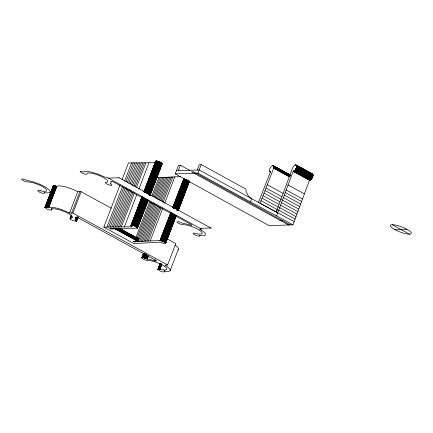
<?xml version="1.0" encoding="UTF-8"?>
<svg xmlns="http://www.w3.org/2000/svg" width="433" height="433" viewBox="0 0 433 433"><rect width="100%" height="100%" fill="white"/><g stroke="black" fill="none" stroke-linecap="round" stroke-linejoin="round"><path stroke-width="0.65" d="M167.603 264.974L164.892 265.31A14.744 3.518 21 0 1 164.177 271.123C164.832 274.338 152.622 267.464 160.881 269.418A11.204 2.674 21 0 0 164.616 266.392A11.204 2.674 21 0 0 148.118 260.504C141.721 260.201 138.533 255.037 147.501 259.161A14.744 3.518 21 0 1 154.689 260.888A2.246 0.536 21 0 0 156.232 260.585L77.913 217.675A2.246 0.536 21 0 0 75.477 217.49A14.744 3.518 21 0 1 75.023 219.455C81.182 223.417 67.207 219.542 70.942 218.221A11.204 2.674 21 0 0 65.323 211.991A11.204 2.674 21 0 0 51.549 209.518C49.405 211.889 40.085 204.993 48.593 207.797A14.744 3.518 21 0 1 69.307 212.944L72.89 213.085L167.603 264.974L175.814 243.59L166.938 238.724M120.006 184.978L103.828 227.125L132.352 226.762C127.903 223.731 138.387 226.042 137.239 228.169L109.711 228.516L110.615 229.014L115.037 228.878L137.732 241.311L138.046 239.059L137.164 238.161M161.872 164.004C162.288 162.337 156.605 160.178 155.642 161.579M268.747 208.051L259.995 203.256L273.694 168.221C274.798 161.688 266.273 170.12 270.392 171.998L258.306 202.806M311.738 173.839C314.65 174.732 311.82 179.89 309.481 180.242L292.973 224.851L276.638 215.899L293.141 171.289C298.229 170.277 297.043 160.178 292.692 167.631L276.189 212.121M115.037 228.878L115.205 228.375L137.9 240.808M44.918 207.531L53.243 185.762L56.804 186.412A14.744 3.518 21 0 1 77.518 191.554L81.101 191.7L111.292 208.235M44.951 207.586L53.302 185.741M44.989 207.651L53.443 185.703M45.043 207.71L53.524 185.692M45.405 207.071L53.616 185.687M45.503 207.071L53.714 185.681M45.611 207.071L53.816 185.681M45.719 207.071L53.93 185.687M45.838 207.082L54.049 185.692M45.968 207.093L54.174 185.708M46.098 207.109L54.309 185.725M46.234 207.131L54.444 185.746M46.38 207.158L54.59 185.768M46.526 207.185L54.737 185.795M46.677 207.218L54.888 185.827M46.834 207.25L55.045 185.865M46.997 207.293L55.208 185.903M47.159 207.337L55.37 185.946M47.327 207.38L55.538 185.995M47.495 207.429L55.705 186.044M47.668 207.483L55.873 186.093M47.836 207.537L56.046 186.152M48.009 207.596L56.22 186.206M48.182 207.656L56.393 186.271M48.361 207.721L56.566 186.331M48.534 207.786L56.739 186.401L48.583 207.808M51.229 210.016L51.711 208.76M51.294 209.994L51.884 208.684M51.44 209.913L51.955 208.619M69.545 213.074L77.756 191.684M71.629 213.123L79.84 191.738M70.049 218.513L71.283 215.282M70.07 218.66L71.396 215.185M70.135 218.773L71.515 215.136M70.178 218.838L71.586 215.12M70.227 218.903L71.667 215.109M70.547 218.243L71.51 215.726M70.639 218.237L71.607 215.721M72.89 213.085L81.101 191.7M75.261 219.672L76.224 217.155M75.402 219.748L76.365 217.236M75.537 219.829L76.5 217.312M75.661 219.904L76.63 217.388M75.786 219.986L76.993 216.836M75.899 220.061L77.106 216.917M76.008 220.137L77.215 216.993M76.111 220.213L77.318 217.063M76.203 220.283L77.41 217.139M76.289 220.354L77.496 217.209M76.37 220.424L77.577 217.279M76.435 220.494L77.642 217.35M76.5 220.559L77.707 217.415L76.549 220.624M76.424 221.176L77.87 217.404M76.484 221.155L78.037 217.328M76.625 221.068L78.075 217.296M121.938 179.944L128.46 162.96L154.976 162.656M106.989 227.027L122.68 186.136M124.612 181.102L131.616 162.862M108.623 227.06L123.838 187.429M126.008 181.768L133.256 162.895M110.247 227.087L125.218 188.084M127.394 182.423L134.88 162.922M111.86 227.103L126.593 188.734M128.763 183.072L136.492 162.938M113.462 227.114L127.952 189.373M130.127 183.711L138.095 162.954M115.054 227.125L129.299 190.006M131.231 184.978L139.686 162.96M116.629 227.119L130.636 190.634M132.568 185.6L141.261 162.954M118.193 227.114L131.719 191.884M133.889 186.222L142.825 162.949M119.746 227.098L133.028 192.501M135.199 186.839L144.378 162.932M121.289 227.076L134.327 193.107M136.498 187.446L145.916 162.911M124.331 227.011L136.644 194.926M138.82 189.264L148.957 162.846M130.928 225.528L141.851 197.053M143.967 191.559L155.615 161.195M130.955 225.631L141.992 196.966M143.994 191.662L155.756 161.108M131.015 225.745L142.051 196.945M143.983 191.911L155.815 161.087M131.058 225.809L142.127 196.928M144.059 191.895L155.967 161.06M131.112 225.869L142.051 197.535M144.151 191.9L156.059 161.049M131.172 225.939L142.148 197.529M144.319 191.868L156.151 161.044M131.242 226.004L142.251 197.529M144.422 191.868L156.253 161.044M131.735 225.209L142.36 197.529M144.535 191.868L156.367 161.044M131.854 225.214L142.479 197.54M144.649 191.879L156.481 161.054M131.978 225.23L142.603 197.551M144.774 191.889L156.605 161.065M132.108 225.241L142.733 197.562M144.903 191.9L156.735 161.081M132.244 225.263L142.868 197.583M144.801 192.55L156.87 161.098M132.384 225.284L143.009 197.605M144.941 192.577L157.011 161.119M132.53 225.312L143.155 197.632M145.087 192.604L157.163 161.146M132.682 225.344L143.063 198.292M145.239 192.631L157.309 161.179M132.839 225.376L143.22 198.33M145.391 192.669L157.466 161.211M132.996 225.414L143.377 198.368M145.553 192.707L157.628 161.255M133.158 225.458L143.54 198.406M145.715 192.745L157.791 161.292M133.326 225.501L143.951 197.827M145.883 192.793L157.953 161.341M133.494 225.55L143.875 198.503M146.051 192.842L158.121 161.39M133.662 225.604L144.048 198.552M146.219 192.891L158.294 161.439M133.835 225.658L144.216 198.606M146.392 192.945L158.467 161.493M134.008 225.717L144.389 198.666M146.565 193.004L158.64 161.552M134.181 225.777L144.568 198.725M146.738 193.064L158.814 161.612M134.354 225.837L144.741 198.79M146.911 193.129L158.987 161.677M134.528 225.902L144.914 198.855M147.085 193.194L159.16 161.742M134.701 225.972L145.087 198.92M147.258 193.259L159.333 161.807M134.874 226.042L145.255 198.991M147.431 193.329L159.506 161.877M135.042 226.113L145.428 199.061M147.361 194.027L159.674 161.947M135.21 226.183L145.596 199.137M147.767 193.475L159.842 162.018M135.377 226.259L145.759 199.207M147.934 193.546L160.01 162.094M135.54 226.335L145.921 199.283M148.097 193.621L160.167 162.169M135.697 226.41L146.083 199.359M148.254 193.697L160.329 162.245M135.854 226.486L146.235 199.44M148.411 193.778L160.481 162.321M136 226.567L146.386 199.516M148.319 194.482L160.632 162.402M136.146 226.643L146.533 199.591M148.703 193.93L160.778 162.478M136.287 226.719L146.673 199.673M148.844 194.011L160.919 162.559M136.422 226.8L146.803 199.748M148.736 194.715L161.054 162.635M136.552 226.876L146.933 199.829M148.865 194.796L161.179 162.711M136.671 226.957L147.058 199.905M148.99 194.872L161.303 162.792M136.79 227.033L147.171 199.981M149.347 194.32L161.417 162.868M136.898 227.109L147.28 200.057M149.455 194.395L161.525 162.943M137.001 227.184L147.382 200.133M149.558 194.471L161.628 163.019M137.093 227.255L147.474 200.208M149.65 194.547L161.726 163.089M137.18 227.325L147.561 200.279M149.493 195.245L161.807 163.165M137.256 227.395L147.642 200.349M149.574 195.315L161.888 163.236M137.326 227.466L147.713 200.414M149.883 194.753L161.958 163.301M137.391 227.531L147.772 200.484M149.942 194.823L162.018 163.371M137.44 227.596L147.864 200.49M149.997 194.882L162.072 163.43M137.375 228.131L147.999 200.452M150.078 195.007L162.115 163.495M137.429 228.104L148.102 200.398M150.035 195.364L162.175 163.609M137.515 228.045L147.956 200.874M150.072 195.332L162.202 163.761M135.664 238.172L149.672 201.686M151.842 196.025L158.846 177.779L180.713 176.588M136.774 238.675L150.776 202.189M152.952 196.528L160.194 177.654M137.889 239.184L151.896 202.698M154.072 197.037L161.558 177.535M137.732 241.311L133.31 241.446L134.214 241.944L138.3 241.587L153.028 203.218M155.203 197.556L162.927 177.422M138.3 241.587L139.686 241.484L154.175 203.737M156.107 198.709L164.318 177.319M139.686 241.484L141.088 241.387L155.09 204.901M157.266 199.24L165.715 177.221M141.088 241.387L142.5 241.295L156.502 204.809M158.435 199.775L167.127 177.129M142.5 241.295L143.924 241.208L157.45 205.984M159.62 200.322L168.556 177.043M143.924 241.208L145.364 241.132L158.646 206.536M160.816 200.874L169.996 176.967M145.364 241.132L146.814 241.062L159.853 207.093M162.029 201.432L171.446 176.897M143.583 253.213L141.775 257.944L143.637 253.186M146.814 241.062L148.281 240.997L161.076 207.656M163.008 202.622L172.908 176.832M141.883 258.122L143.529 253.657M142.901 255.67L143.626 253.781M142.798 257.543L144.249 253.77M142.928 257.559L144.378 253.781M143.063 257.575L144.514 253.803M292.973 224.851L268.974 225.598L175.208 173.86L178.493 165.303L180.388 165.249L189.876 170.445M143.204 257.603L144.654 253.825M143.35 257.63L144.801 253.852M143.502 257.657L144.952 253.884M143.659 257.695L145.104 253.917M148.281 240.997L150.202 240.927L162.759 208.213M164.692 203.185L174.835 176.761M143.816 257.732L145.266 253.954M143.978 257.77L145.185 254.626M144.146 257.819L145.353 254.674M144.313 257.868L145.764 254.09M144.481 257.916L145.932 254.144M144.654 257.971L146.105 254.198M144.828 258.03L146.035 254.885M178.331 170.591L180.388 165.249M145.001 258.09L146.208 254.945M145.174 258.155L146.381 255.01M145.347 258.22L146.554 255.075M145.52 258.284L146.727 255.14M145.694 258.355L146.901 255.21M145.861 258.425L147.068 255.281M146.029 258.496L147.236 255.351M146.197 258.571L147.404 255.427M146.354 258.647L147.566 255.502M146.516 258.723L147.723 255.578M146.668 258.799L147.875 255.654M146.819 258.88L148.026 255.735M146.966 258.956L148.173 255.811M147.28 259.14L148.487 255.995M150.202 240.927L160.004 240.64L170.629 212.96M172.561 207.927L183.911 178.364M160.004 240.64L170.754 212.971M172.924 207.31L184.03 178.374M160.129 240.651L170.883 212.987M173.054 207.326L184.16 178.391M160.259 240.667L171.019 213.009M173.189 207.347L184.301 178.407M160.394 240.683L171.159 213.031M173.33 207.369L184.442 178.434M160.535 240.71L171.306 213.058M173.476 207.396L184.588 178.461M160.681 240.737L171.457 213.09M173.389 208.056L184.739 178.488M160.832 240.764L171.614 213.123M173.541 208.089L184.653 179.154M160.989 240.802L171.771 213.16M173.703 208.127L184.81 179.192M161.146 240.84L171.69 213.832M173.866 208.17L184.972 179.235M161.309 240.883L171.858 213.875M174.034 208.213L185.14 179.278M161.477 240.927L172.025 213.924M174.201 208.262L185.308 179.327M161.644 240.975L172.199 213.978M174.369 208.316L185.476 179.376M161.812 241.024L172.61 213.404M174.542 208.37L185.649 179.435M161.985 241.078L172.54 214.086M174.716 208.425L185.822 179.489M154.689 260.888L155.171 259.632M162.159 241.138L172.718 214.151M174.889 208.489L185.995 179.549M162.332 241.197L172.891 214.211M175.062 208.549L186.168 179.614M162.505 241.262L173.065 214.275M175.235 208.614L186.347 179.679M103.828 227.125L133.781 243.535L160.502 242.182C163.095 244.109 168.962 244.082 162.851 241.392L173.238 214.346M175.408 208.684L186.515 179.744M163.024 241.462L173.406 214.411M175.581 208.749L186.688 179.814M163.192 241.533L173.579 214.487M175.749 208.825L186.861 179.884M163.36 241.609L173.747 214.557M175.917 208.895L187.029 179.96M163.528 241.679L173.909 214.633M176.085 208.971L187.191 180.031M163.69 241.755L174.071 214.708M176.247 209.047L187.354 180.106M163.847 241.831L174.234 214.784M176.404 209.123L187.511 180.182M164.004 241.912L174.385 214.86M176.561 209.199L187.668 180.263M164.15 241.987L174.537 214.936M176.469 209.908L187.819 180.339M164.296 242.063L174.683 215.017M176.615 209.983L187.96 180.42M164.437 242.144L174.824 215.093M176.756 210.059L188.101 180.496M164.572 242.22L174.954 215.174M177.129 209.512L188.236 180.572M164.702 242.301L175.084 215.25M177.259 209.588L188.366 180.653M164.821 242.377L175.208 215.325M177.378 209.664L188.49 180.729M164.941 242.453L175.322 215.407M177.254 210.373L188.604 180.805M165.049 242.529L175.43 215.482M177.362 210.449L188.712 180.88M165.152 242.604L175.533 215.553M177.465 210.525L188.815 180.956M165.244 242.68L175.625 215.629M177.801 209.967L188.907 181.032M165.33 242.751L175.711 215.699M177.887 210.037L188.994 181.102M165.406 242.821L175.793 215.769M177.963 210.108L189.069 181.173M165.476 242.891L175.863 215.84M178.033 210.178L189.14 181.243M165.309 243.606L175.922 215.905M178.109 210.265L189.205 181.308M165.39 243.59L175.977 215.97M178.19 210.368L189.253 181.373M165.525 243.552L176.052 216.089M178.082 210.844L189.335 181.492M165.579 243.525L176.339 215.569M178.136 210.817L189.378 181.6M157.877 269.358L160.161 263.41M157.926 269.472L160.275 263.361M157.964 269.532L160.345 263.345M158.013 269.591L160.421 263.329M158.067 269.656L160.264 263.946M158.424 268.974L160.356 263.941M158.527 268.969L160.459 263.941M158.635 268.974L160.567 263.941M158.749 268.98L160.681 263.946M158.868 268.99L160.8 263.957M158.998 269.001L160.93 263.968M159.133 269.017L161.065 263.989M159.268 269.045L161.2 264.011M197.28 170.007L199.332 164.659L201.226 164.6L245.717 188.972A12.189 10.295 88.2 0 0 251.697 198.72L294.207 221.647M159.414 269.066L161.347 264.033M159.566 269.099L161.498 264.065M159.717 269.131L161.65 264.098M159.874 269.169L161.807 264.135M160.037 269.207L161.969 264.173M175.208 173.86L197.946 173.157L201.226 164.6M164.264 271.908L164.805 270.625M164.372 271.854L164.935 270.533M170.191 270.495L178.401 249.105M276.638 215.899L250.463 201.93L251.697 198.72L199.175 169.947L176.437 170.651M276.335 212.208L277.369 209.675L261.034 200.723M53.243 185.762L53.308 186.39M288.995 174.542L290.078 175.1M199.932 229.344L201.643 229.171L106.929 177.281L104.607 177.102A14.744 3.518 21 0 0 83.894 171.955L83.834 171.944A3.54 0.844 21 0 0 80.186 171.603A3.54 0.844 21 0 0 84.365 173.898L85.453 174.147A3.54 0.844 21 0 0 86.806 173.86L86.849 173.671A11.204 2.674 21 0 1 100.624 176.15A11.204 2.674 21 0 1 106.242 182.38L106.155 182.396A3.54 0.844 21 0 0 106.431 183.749A3.54 0.844 21 0 0 111.059 185.373L111.725 185.335A3.54 0.844 21 0 0 110.561 183.83L110.323 183.614A14.744 3.518 21 0 0 110.778 181.649A2.246 0.536 21 0 1 113.213 181.833L191.532 224.738A2.246 0.536 21 0 1 189.99 225.046A14.744 3.518 21 0 0 182.802 223.32L182.266 223.114A3.54 0.844 21 0 0 178.098 221.701L177.384 221.707A3.54 0.844 21 0 0 178.845 223.423A3.54 0.844 21 0 0 183.278 224.651L183.419 224.662A11.204 2.674 21 0 1 199.916 230.551A11.204 2.674 21 0 1 196.181 233.571L195.505 233.409A3.54 0.844 21 0 0 193.291 233.23L193.178 233.517A3.54 0.844 21 0 0 197.378 235.812A3.54 0.844 21 0 0 199.461 235.292A14.744 3.518 21 0 0 200.192 229.468L199.965 229.338M108.45 178.115L119.183 177.779M276.606 212.733L277.867 212.695M279.81 220.516L283.074 220.413M200.122 228.337L210.86 228.007M394.847 229.631L406.847 229.263M40.101 190.688L40.28 190.731A11.204 2.674 21 0 0 44.686 187.949A11.204 2.674 21 0 0 28.015 181.936L27.874 181.925A3.54 0.844 21 0 1 23.442 180.702A3.54 0.844 21 0 1 21.98 178.986L22.7 178.975A3.54 0.844 21 0 1 27.138 180.545L27.398 180.599A14.744 3.518 21 0 1 47.332 188.355A14.744 3.518 21 0 1 44.079 192.555L44.036 192.55A3.54 0.844 21 0 1 42.385 193.194A3.54 0.844 21 0 1 37.963 191.088A3.54 0.844 21 0 1 40.101 190.688L40.269 190.731M295.977 164.924L312.545 174.006M295.707 164.865L312.729 174.218M295.609 164.865L312.783 174.299M296.486 165.444L312.864 174.494M296.562 165.65L312.897 174.602M296.589 165.763L312.929 174.716M296.61 165.882L312.951 174.835M296.627 166.007L312.962 174.959M296.632 166.142L312.972 175.094M296.637 166.277L312.978 175.23M296.632 166.418L312.972 175.37M296.627 166.564L312.962 175.517M296.61 166.716L312.945 175.668M296.589 166.873L312.924 175.82M296.562 167.03L312.897 175.982M296.529 167.187L312.864 176.139M296.486 167.349L312.826 176.301M296.443 167.517L312.778 176.469M296.389 167.685L312.729 176.632M296.334 167.852L312.675 176.799M296.269 168.02L312.61 176.967M296.204 168.188L312.545 177.14M296.134 168.356L312.469 177.308M296.058 168.524L312.393 177.47M295.972 168.686L312.312 177.638M295.891 168.854L312.225 177.801M295.799 169.016L312.133 177.963M295.707 169.173L312.041 178.125M295.604 169.33L311.944 178.282M295.506 169.482L311.841 178.434M295.403 169.633L311.738 178.585M295.295 169.779L311.63 178.732M295.187 169.92L311.522 178.872M295.073 170.055L311.414 179.008M294.96 170.185L311.3 179.138M294.846 170.31L311.181 179.257M294.727 170.423L311.067 179.376M294.608 170.537L310.948 179.489M294.494 170.64L310.829 179.592M294.375 170.743L310.71 179.69M294.256 170.829L310.591 179.782M294.137 170.916L310.477 179.863M392.222 224.722L409.472 234.172M294.018 170.992L310.358 179.939M293.904 171.057L310.239 180.009M293.785 171.116L310.125 180.068M293.671 171.165L310.012 180.117M293.563 171.208L309.898 180.16M293.455 171.241L309.79 180.193M293.347 171.268L309.682 180.22M293.141 171.289L309.579 180.236M273.228 165.628L289.796 174.716M272.958 165.568L289.926 174.845M272.763 165.579L290.034 175.008M273.743 166.148L290.121 175.197M273.716 166.256L290.153 175.305M273.84 166.467L290.18 175.419M273.862 166.591L289.617 175.219M273.878 166.716L289.634 175.349M273.889 166.846L289.645 175.479M273.894 166.981L289.645 175.614M273.889 167.127L289.645 175.755M273.878 167.273L289.634 175.901M273.862 167.425L289.617 176.052M273.84 167.576L290.18 176.529M273.813 167.733L289.569 176.366M273.78 167.896L289.536 176.523M273.743 168.058L289.493 176.691M273.694 168.221L289.45 176.853M269.44 171.208L270.609 171.852M269.478 171.316L270.679 172.058M287.929 184.875L304.264 193.827M286.018 189.941L302.353 198.893M285.076 192.469L301.411 201.421M267.367 184.767L283.122 193.399M284.145 195.002L300.48 203.954M266.089 188.057L281.845 196.685M283.22 197.535L299.555 206.481M265.093 190.59L281.434 199.537M282.305 200.062L298.64 209.015M264.092 193.123L279.848 201.751M281.401 202.59L297.736 211.542M263.08 195.656L278.836 204.289M280.503 205.118L296.843 214.07M279.615 207.645L295.955 216.597M262.062 198.19L278.397 207.142M278.738 210.167L295.073 219.12M269.916 208.69L275.166 211.564M197.946 173.157L250.463 201.93M290.446 224.933L193.329 171.722L191.429 171.782L288.551 224.992M157.098 176.821L158.846 177.779M118.821 177.584L211.223 228.207M119.557 228.418L137.662 238.35M119.172 228.283L137.791 238.486M119.232 228.359L137.9 238.648M119.324 228.537L137.943 238.74M118.783 228.321L138.019 238.946M118.848 228.537L138.046 239.059M118.285 228.343L138.067 239.178M118.301 228.467L138.084 239.303M117.727 228.278L138.095 239.433M117.733 228.413L138.095 239.573M117.727 228.559L138.095 239.714M117.137 228.386L138.084 239.86M117.121 228.532L138.067 240.012M116.515 228.37L138.046 240.163M116.488 228.527L138.019 240.32M115.876 228.37L137.986 240.483M115.833 228.532L137.943 240.645M115.156 228.543L137.851 240.975M115.102 228.711L137.791 241.143M175.186 245.213A14.744 3.518 21 0 1 178.201 249.424M394.403 229.387A11.204 2.674 21 0 0 411.253 233.571A11.204 2.674 21 0 0 396.882 225.382A11.204 2.674 21 0 0 394.403 229.387"/></g></svg>
